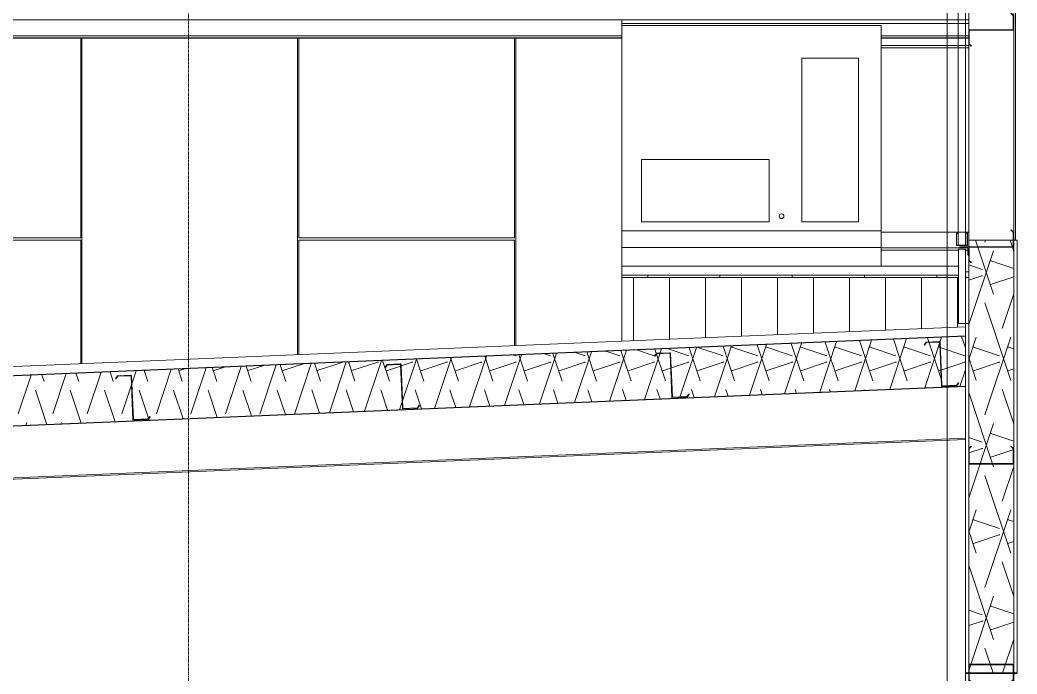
# Model space of a CAD drawing. Header units: inches. Extents: x -23565 to -43, y -324 to 853.
# Drawn here: x -8757 to -8535.3, y 98 to 243.5 of the extents above; entities that cross this region are included whole.
import ezdxf

# ---------------------------------------------------------------- set-up
doc = ezdxf.new("R2010")
doc.units = ezdxf.units.IN
doc.header["$MEASUREMENT"] = 0
doc.linetypes.add('Grid Line 1_2_', pattern=[0.875, 0.5, -0.125, 0.125, -0.125])
for name, color, linetype, lineweight in [('A-CLNG', 13, 'Continuous', 13), ('A-CLNG-PATT', 13, 'Continuous', 25), ('A-GLAZ-CWMG', 51, 'Continuous', 13), ('A-ROOF', 132, 'Continuous', 13), ('A-ROOF-PATT', 132, 'Continuous', 13), ('A-WALL', 113, 'Continuous', 13), ('A-WALL-PATT', 111, 'Continuous', 25), ('G-ANNO-SYMB', 111, 'Continuous', 9), ('I-WALL', 2, 'Continuous', 13), ('M-EQPM', 50, 'Continuous', 13), ('S-BEAM', 12, 'Continuous', 13), ('S-COLS', 52, 'Continuous', 13), ('S-GRID', 1, 'Continuous', 9)]:
    doc.layers.add(name, color=color, linetype=linetype, lineweight=lineweight)
pattern_1 = [(161.57, (-21605.188, 73.042), (-7.6802237, -0.0009796), [0, -54.643, 6.067, 0]), (18.43, (-21607.108, 73.042), (-7.6802237, 0.0009796), [0, -54.643, 6.067, 0]), (108.43, (-21605.188, 73.042), (3.8382953, -19.2013653), [18.211, -42.499]), (71.57, (-21607.108, 73.042), (3.8382953, 19.2013653), [18.211, -42.499])]
pattern_2 = [(45, (-21606.148, 72.082), (-19.007, 19.007), []), (45, (-21606.148, 100.882), (-19.007, 19.007), [])]

# ---------------------------------------------------------------- blocks, each defined once
blk = doc.blocks.new('Rectangular Mullion - Profile_Polycarbonate_Lower-1767983-Building Section - North_South looking West _ Fitness Center')
at = {"layer": 'A-GLAZ-CWMG', "color": 7}
for p, q in [((-22371.88, 196.09), (-22372.3, 196.09)), ((-22372.3, 196.09), (-22372.3, 193.34)), ((-22372.24, 193.4), (-22372.24, 196.03)), ((-22372.24, 196.03), (-22371.94, 196.03)), ((-22371.94, 196.03), (-22371.94, 195.84)), ((-22371.94, 195.84), (-22371.88, 195.84)), ((-22371.88, 195.84), (-22371.88, 196.09)), ((-22369.8, 196.09), (-22370.3, 196.09)), ((-22370.3, 196.09), (-22370.3, 195.84)), ((-22370.3, 195.84), (-22370.24, 195.84)), ((-22370.24, 195.84), (-22370.24, 196.03)), ((-22370.24, 196.03), (-22369.87, 196.03)), ((-22369.87, 196.03), (-22369.87, 193.4)), ((-22369.8, 193.34), (-22369.8, 196.09)), ((-22372.3, 193.34), (-22369.8, 193.34)), ((-22369.87, 193.4), (-22372.24, 193.4))]:
    blk.add_line(p, q, dxfattribs=at)
blk = doc.blocks.new('Girt_C - 8_D-1785278-Building Section - North_South looking West _ Fitness Center')
at = {"layer": 'S-BEAM', "color": 8, "lineweight": 9}
for p, q in [((-22389.05, 237.8), (-22371.88, 237.8)), ((-22371.88, 237.31), (-22389.05, 237.31)), ((-22370.3, 237.8), (-22369.55, 237.8)), ((-22369.55, 237.31), (-22370.3, 237.31))]:
    blk.add_line(p, q, dxfattribs=at)
at = {"layer": 'S-BEAM', "color": 10, "lineweight": 9}
for p, q in [((-22371.88, 237.8), (-22370.3, 237.8)), ((-22370.3, 237.31), (-22371.88, 237.31))]:
    blk.add_line(p, q, dxfattribs=at)
blk = doc.blocks.new('Girt_C - 10_D-1260059-Building Section - North_South looking West _ Fitness Center')
at = {"layer": 'S-BEAM', "lineweight": 9}
h = blk.add_hatch(dxfattribs=at)
h.set_pattern_fill('FP_54', color=8, style=0, pattern_type=2)
h.set_pattern_definition(pattern_2)
h.paths.add_polyline_path([(-22360.13, 96.2), (-22359.55, 96.68), (-22359.55, 99.99), (-22359.66, 100), (-22359.66, 96.73), (-22360.2, 96.28)], flags=0)
h.paths.add_polyline_path([(-22368.98, 96.2), (-22368.91, 96.28), (-22369.44, 96.73), (-22369.44, 100), (-22369.55, 99.99), (-22369.55, 96.68)], flags=0)
h.paths.add_polyline_path([(-22359.74, 100.07), (-22359.74, 100.18), (-22369.37, 100.18), (-22369.37, 100.07), (-22365.77, 100.07)], flags=0)
at = {"layer": 'S-BEAM', "color": 7}
for p, q in [((-22369.55, 99.99), (-22369.55, 96.68)), ((-22369.44, 96.73), (-22369.44, 100)), ((-22359.74, 100.18), (-22369.37, 100.18)), ((-22369.37, 100.07), (-22359.74, 100.07)), ((-22359.66, 100), (-22359.66, 96.73)), ((-22359.55, 96.68), (-22359.55, 99.99)), ((-22369.55, 96.68), (-22368.98, 96.2)), ((-22368.91, 96.28), (-22369.44, 96.73)), ((-22368.98, 96.2), (-22368.91, 96.28)), ((-22359.66, 96.73), (-22360.2, 96.28)), ((-22360.2, 96.28), (-22360.13, 96.2)), ((-22360.13, 96.2), (-22359.55, 96.68))]:
    blk.add_line(p, q, dxfattribs=at)
for centre, radius, start, end in [((-22369.37, 99.99), 0.188, 90, 180), ((-22369.37, 99.99), 0.0782, 90, 177.8773), ((-22359.74, 99.99), 0.188, 0, 90), ((-22359.74, 99.99), 0.0782, 3.0424, 90)]:
    blk.add_arc(centre, radius, start, end, dxfattribs=at)
blk = doc.blocks.new('Carrier_48TC_Standard_Efficiency_Gas_Heat_Electric_Cooling_Packaged_Rooftop_Unit_3_to_15_nominal_tons - 10 ton 48TC__12-1646492-Building Section - North_South looking West _ Fitness Center')
at = {"layer": 'M-EQPM', "color": 8, "lineweight": 9}
for p, q in [((-22446.68, 242.23), (-22389.05, 242.23)), ((-22389.05, 242.23), (-22389.05, 192.85)), ((-22394.05, 234.98), (-22406.68, 234.98)), ((-22406.68, 234.98), (-22406.68, 198.6)), ((-22394.05, 198.6), (-22394.05, 234.98)), ((-22413.93, 212.48), (-22442.3, 212.48)), ((-22442.3, 212.48), (-22442.3, 198.6)), ((-22413.93, 198.6), (-22413.93, 212.48)), ((-22442.3, 198.6), (-22413.93, 198.6)), ((-22406.68, 198.6), (-22394.05, 198.6)), ((-22446.68, 196.6), (-22389.05, 196.6)), ((-22389.05, 196.6), (-22389.05, 188.72)), ((-22389.05, 192.85), (-22446.68, 192.85))]:
    blk.add_line(p, q, dxfattribs=at)
for start, end in [(0, 180), (180, 0)]:
    blk.add_arc((-22411.18, 199.85), 0.523, start, end, dxfattribs=at)
blk = doc.blocks.new('L-Angle - L2X2X3_16-1732175-Building Section - North_South looking West _ Fitness Center')
at = {"layer": 'S-BEAM', "color": 7}
for p, q in [((-22369.55, 193.05), (-22371.55, 193.05)), ((-22369.55, 191.05), (-22369.55, 193.05)), ((-22371.37, 192.87), (-22369.93, 192.87)), ((-22369.74, 192.68), (-22369.74, 191.24))]:
    blk.add_line(p, q, dxfattribs=at)
for centre, start, end in [((-22371.37, 193.05), 180, 270), ((-22369.93, 192.68), 0, 90), ((-22369.55, 191.24), 180, 270)]:
    blk.add_arc(centre, 0.188, start, end, dxfattribs=at)
blk = doc.blocks.new('Girt_C - 8_D-1785280-Building Section - North_South looking West _ Fitness Center')
at = {"layer": 'S-BEAM', "color": 8, "lineweight": 9}
for p, q in [((-22371.88, 196.3), (-22389.05, 196.3)), ((-22369.55, 196.3), (-22370.3, 196.3)), ((-22389.05, 192.8), (-22369.79, 192.8)), ((-22371.8, 192.31), (-22389.05, 192.31)), ((-22369.74, 192.31), (-22370.3, 192.31))]:
    blk.add_line(p, q, dxfattribs=at)
at = {"layer": 'S-BEAM', "color": 10, "lineweight": 9}
blk.add_line((-22370.3, 196.3), (-22371.88, 196.3), dxfattribs=at)
blk = doc.blocks.new('Girt_Z - 10_D-1732176-Building Section - North_South looking West _ Fitness Center')
at = {"layer": 'S-BEAM', "lineweight": 9}
h = blk.add_hatch(dxfattribs=at)
h.set_pattern_fill('FP_54', color=8, style=0, pattern_type=2)
h.set_pattern_definition(pattern_2)
h.paths.add_polyline_path([(-22368.98, 189.44), (-22368.91, 189.52), (-22369.44, 189.97), (-22369.44, 192.86), (-22369.55, 192.86), (-22369.55, 189.92)], flags=0)
h.paths.add_polyline_path([(-22359.55, 192.94), (-22359.55, 196.31), (-22360.13, 196.79), (-22360.2, 196.71), (-22359.66, 196.26), (-22359.66, 193.12)], flags=0)
h.paths.add_polyline_path([(-22360.93, 192.94), (-22359.55, 192.94), (-22359.74, 193.05), (-22369.37, 193.05), (-22369.37, 192.94), (-22365.77, 192.94)], flags=0)
at = {"layer": 'S-BEAM', "color": 7}
for p, q in [((-22360.13, 196.79), (-22360.2, 196.71)), ((-22360.2, 196.71), (-22359.66, 196.26)), ((-22359.55, 196.31), (-22360.13, 196.79)), ((-22359.66, 196.26), (-22359.66, 193.12)), ((-22359.55, 192.94), (-22359.55, 196.31)), ((-22359.74, 193.05), (-22369.37, 193.05)), ((-22369.55, 192.86), (-22369.55, 189.92)), ((-22369.44, 189.97), (-22369.44, 192.86)), ((-22369.37, 192.94), (-22359.55, 192.94)), ((-22369.55, 189.92), (-22368.98, 189.44)), ((-22368.91, 189.52), (-22369.44, 189.97)), ((-22368.98, 189.44), (-22368.91, 189.52))]:
    blk.add_line(p, q, dxfattribs=at)
for centre, radius, start, end in [((-22369.37, 192.86), 0.188, 90, 180), ((-22359.74, 193.13), 0.0782, 270, 356.9576), ((-22369.37, 192.86), 0.0782, 90, 177.8773)]:
    blk.add_arc(centre, radius, start, end, dxfattribs=at)
blk = doc.blocks.new('Girt_Z - 10_D-V120-Building Section - North_South looking West _ Fitness Center')
at = {"layer": 'S-BEAM', "color": 7}
for p, q in [((-22360.13, 245.04), (-22360.2, 244.96)), ((-22360.2, 244.96), (-22359.66, 244.51)), ((-22359.55, 244.56), (-22360.13, 245.04)), ((-22359.66, 244.51), (-22359.66, 241.37)), ((-22359.55, 241.19), (-22359.55, 244.56)), ((-22369.55, 241.11), (-22369.55, 238.17)), ((-22369.44, 238.22), (-22369.44, 241.11)), ((-22359.74, 241.3), (-22369.37, 241.3)), ((-22369.37, 241.19), (-22359.55, 241.19)), ((-22369.55, 238.17), (-22368.98, 237.69)), ((-22368.91, 237.77), (-22369.44, 238.22)), ((-22368.98, 237.69), (-22368.91, 237.77))]:
    blk.add_line(p, q, dxfattribs=at)
for centre, radius, start, end in [((-22369.37, 241.11), 0.188, 90, 180), ((-22369.37, 241.11), 0.0782, 90, 177.8773), ((-22359.74, 241.38), 0.0782, 270, 356.9576)]:
    blk.add_arc(centre, radius, start, end, dxfattribs=at)
blk = doc.blocks.new('Girt_C - 10_D-1401468-Building Section - North_South looking West _ Fitness Center')
at = {"layer": 'S-BEAM', "lineweight": 9}
h = blk.add_hatch(dxfattribs=at)
h.set_pattern_fill('FP_54', color=8, style=0, pattern_type=2)
h.set_pattern_definition(pattern_2)
h.paths.add_polyline_path([(-22359.74, 144.69), (-22359.74, 144.8), (-22369.37, 144.8), (-22369.37, 144.69), (-22365.77, 144.69)], flags=0)
h.paths.add_polyline_path([(-22369.44, 144.87), (-22369.44, 148.14), (-22368.91, 148.59), (-22368.98, 148.67), (-22369.55, 148.19), (-22369.55, 144.88)], flags=0)
h.paths.add_polyline_path([(-22359.66, 144.87), (-22359.55, 144.88), (-22359.55, 148.19), (-22360.13, 148.67), (-22360.2, 148.59), (-22359.66, 148.14), (-22359.66, 147.24)], flags=0)
at = {"layer": 'S-BEAM', "color": 7}
for p, q in [((-22368.98, 148.67), (-22369.55, 148.19)), ((-22368.91, 148.59), (-22368.98, 148.67)), ((-22360.13, 148.67), (-22360.2, 148.59)), ((-22359.55, 148.19), (-22360.13, 148.67)), ((-22369.55, 148.19), (-22369.55, 144.88)), ((-22369.44, 148.14), (-22368.91, 148.59)), ((-22369.44, 144.87), (-22369.44, 148.14)), ((-22360.2, 148.59), (-22359.66, 148.14)), ((-22359.66, 148.14), (-22359.66, 144.87)), ((-22359.55, 144.88), (-22359.55, 148.19)), ((-22359.74, 144.8), (-22369.37, 144.8)), ((-22369.37, 144.69), (-22359.74, 144.69))]:
    blk.add_line(p, q, dxfattribs=at)
for centre, radius, start, end in [((-22369.37, 144.88), 0.188, 180, 270), ((-22369.37, 144.88), 0.0782, 183.0424, 270), ((-22359.74, 144.88), 0.188, 270, 0), ((-22359.74, 144.88), 0.0782, 270, 357.8773)]:
    blk.add_arc(centre, radius, start, end, dxfattribs=at)
blk = doc.blocks.new('W-Wide Flange - W12X16-1341241-Building Section - North_South looking West _ Fitness Center')
at = {"layer": 'S-BEAM', "color": 8, "lineweight": 9}
for p, q in [((-22782.09, 144.78), (-22370.3, 161.94)), ((-22780.3, 133.38), (-22370.3, 150.46))]:
    blk.add_line(p, q, dxfattribs=at)
blk = doc.blocks.new('Girt_Z - 10_D-1732032-Building Section - North_South looking West _ Fitness Center')
at = {"layer": 'S-BEAM', "color": 7}
for p, q in [((-22615.89, 161.98), (-22618.83, 161.86)), ((-22618.83, 161.86), (-22619.29, 161.27)), ((-22619.29, 161.27), (-22619.2, 161.2)), ((-22619.2, 161.2), (-22618.77, 161.75)), ((-22618.77, 161.75), (-22615.89, 161.87)), ((-22615.81, 161.8), (-22615.4, 151.99)), ((-22615.3, 152.19), (-22615.7, 161.8)), ((-22615.4, 151.99), (-22612.03, 152.13)), ((-22612.08, 152.24), (-22615.22, 152.11)), ((-22611.65, 152.8), (-22612.08, 152.24)), ((-22612.03, 152.13), (-22611.57, 152.73)), ((-22611.57, 152.73), (-22611.65, 152.8))]:
    blk.add_line(p, q, dxfattribs=at)
for centre, radius, start, end in [((-22615.88, 161.8), 0.187, 2.3859, 92.3859), ((-22615.88, 161.8), 0.0782, 2.3859, 90.2632), ((-22615.22, 152.19), 0.0782, 182.3859, 269.3436)]:
    blk.add_arc(centre, radius, start, end, dxfattribs=at)
blk = doc.blocks.new('Girt_Z - 10_D-1350939-Building Section - North_South looking West _ Fitness Center')
at = {"layer": 'S-BEAM', "color": 7}
for p, q in [((-22379.04, 171.85), (-22379.49, 171.26)), ((-22379.49, 171.26), (-22379.41, 171.19)), ((-22379.41, 171.19), (-22378.98, 171.74)), ((-22376.1, 171.97), (-22379.04, 171.85)), ((-22378.98, 171.74), (-22376.09, 171.86)), ((-22376.01, 171.79), (-22375.61, 161.99)), ((-22375.5, 162.18), (-22375.91, 171.79)), ((-22375.61, 161.99), (-22372.23, 162.13)), ((-22372.29, 162.23), (-22375.43, 162.1)), ((-22371.86, 162.79), (-22372.29, 162.23)), ((-22372.23, 162.13), (-22371.78, 162.72)), ((-22371.78, 162.72), (-22371.86, 162.79))]:
    blk.add_line(p, q, dxfattribs=at)
for centre, radius, start, end in [((-22376.09, 171.79), 0.187, 2.3859, 92.3859), ((-22376.09, 171.79), 0.0782, 2.3859, 90.2632), ((-22375.43, 162.18), 0.0782, 182.3859, 269.3436)]:
    blk.add_arc(centre, radius, start, end, dxfattribs=at)

msp = doc.modelspace()

# ---------------------------------------------------------------- hatches: boundary and pattern name
at = {"layer": 'A-CLNG-PATT', "lineweight": 9}
h = msp.add_hatch(dxfattribs=at)
h.set_pattern_fill('FP_52', color=8, style=0, pattern_type=2)
h.set_pattern_definition(pattern_1)
h.paths.add_polyline_path([(-8971.77195, 144.31066), (-8546.77195, 162.01899), (-8546.77195, 173.15364), (-8971.77195, 155.44531), (-8971.77195, 152.28075)], flags=0)
at = {"layer": 'A-ROOF-PATT', "lineweight": 9}
h = msp.add_hatch(dxfattribs=at)
h.set_pattern_fill('FP_7', color=8, style=0, pattern_type=2)
h.set_pattern_definition([(90, (-174.388, -762.154), (-16.082, 1e-15), [])])
h.paths.add_polyline_path([(-7065.52195, 155.39928), (-7055.02195, 155.39928), (-7055.02195, 155.87239), (-7065.52195, 155.87239)], flags=0)
h.paths.add_polyline_path([(-8610.01698, 186.21614), (-8548.27195, 186.21614), (-8548.27195, 186.71614), (-8623.14695, 186.71614), (-8623.14695, 186.21614)], flags=0)
at = {"layer": 'A-WALL-PATT', "lineweight": 9}
h = msp.add_hatch(dxfattribs=at)
h.set_pattern_fill('FP_61', color=8, style=0, pattern_type=2)
h.set_pattern_definition([(0, (-22446.43, 146.62), (-193, 193), [48, -145]), (90, (-22446.43, 146.62), (-193, 1e-14), [96, -97]), (180, (-22398.43, 242.62), (-193, 193), [48, -145]), (90, (-22398.43, 146.62), (-193, 1e-14), [96, -97]), (180, (-22398.43, 243.12), (-193, 193), [48, -145]), (90, (-22398.43, 243.12), (-193, 1e-14), [96, -97]), (0, (-22446.43, 339.12), (-193, 193), [48, -145]), (90, (-22446.43, 243.12), (-193, 1e-14), [96, -97]), (0, (-22398.18, 194.38), (-193, 193), [48, -145]), (90, (-22398.18, 146.25), (-193, 1e-14), [48.125, -144.875]), (90, (-22350.18, 146.25), (-193, 1e-14), [48.125, -144.875]), (0, (-22398.18, 290.88), (-193, 193), [48, -145]), (90, (-22398.18, 194.88), (-193, 1e-14), [96, -97]), (180, (-22350.18, 194.88), (-193, 193), [48, -145]), (90, (-22350.18, 194.88), (-193, 1e-14), [96, -97]), (90, (-22398.18, 291.38), (-193, 1e-14), [48, -145]), (180, (-22350.18, 291.38), (-193, 193), [48, -145]), (90, (-22350.18, 291.38), (-193, 1e-14), [48, -145]), (0, (-22349.93, 146.62), (-193, 193), [48, -145]), (90, (-22349.93, 146.62), (-193, 1e-14), [96, -97]), (180, (-22301.93, 242.62), (-193, 193), [48, -145]), (90, (-22301.93, 146.62), (-193, 1e-14), [96, -97]), (180, (-22301.93, 243.12), (-193, 193), [48, -145]), (90, (-22301.93, 243.12), (-193, 1e-14), [96, -97]), (0, (-22349.93, 339.12), (-193, 193), [48, -145]), (90, (-22349.93, 243.12), (-193, 1e-14), [96, -97]), (0, (-22301.68, 194.38), (-193, 193), [48, -145]), (90, (-22301.68, 146.25), (-193, 1e-14), [48.125, -144.875]), (90, (-22253.68, 146.25), (-193, 1e-14), [48.125, -144.875]), (0, (-22301.68, 290.88), (-193, 193), [48, -145]), (90, (-22301.68, 194.88), (-193, 1e-14), [96, -97]), (180, (-22253.68, 194.88), (-193, 193), [48, -145]), (90, (-22253.68, 194.88), (-193, 1e-14), [96, -97]), (90, (-22301.68, 291.38), (-193, 1e-14), [48, -145]), (180, (-22253.68, 291.38), (-193, 193), [48, -145]), (90, (-22253.68, 291.38), (-193, 1e-14), [48, -145])])
h.paths.add_polyline_path([(-8623.14695, 190), (-8623.14695, 239.45581), (-8962.27195, 239.45581), (-8962.27195, 190), (-8629.38248, 190)], flags=0)
h = msp.add_hatch(dxfattribs=at)
h.set_pattern_fill('FP_52', color=8, style=0, pattern_type=2)
h.set_pattern_definition(pattern_1)
h.paths.add_polyline_path([(-8536.02195, 176), (-8536.02195, 194.5), (-8546.02195, 194.5), (-8546.02195, 176)], flags=0)
h = msp.add_hatch(dxfattribs=at)
h.set_pattern_fill('FP_63', color=8, style=0, pattern_type=2)
h.set_pattern_definition([(0, (-22446.43, 145.12), (-193, 193), [48, -145]), (90, (-22446.43, 145.12), (-193, 1e-14), [96, -97]), (180, (-22398.43, 241.12), (-193, 193), [48, -145]), (90, (-22398.43, 145.12), (-193, 1e-14), [96, -97]), (180, (-22398.43, 241.62), (-193, 193), [48, -145]), (90, (-22398.43, 241.62), (-193, 1e-14), [96, -97]), (0, (-22446.43, 337.62), (-193, 193), [48, -145]), (90, (-22446.43, 241.62), (-193, 1e-14), [96, -97]), (0, (-22398.18, 192.88), (-193, 193), [48, -145]), (90, (-22398.18, 144.75), (-193, 1e-14), [48.125, -144.875]), (90, (-22350.18, 144.75), (-193, 1e-14), [48.125, -144.875]), (0, (-22398.18, 289.38), (-193, 193), [48, -145]), (90, (-22398.18, 193.38), (-193, 1e-14), [96, -97]), (180, (-22350.18, 193.38), (-193, 193), [48, -145]), (90, (-22350.18, 193.38), (-193, 1e-14), [96, -97]), (90, (-22398.18, 289.88), (-193, 1e-14), [48, -145]), (180, (-22350.18, 289.88), (-193, 193), [48, -145]), (90, (-22350.18, 289.88), (-193, 1e-14), [48, -145]), (0, (-22349.93, 145.12), (-193, 193), [48, -145]), (90, (-22349.93, 145.12), (-193, 1e-14), [96, -97]), (180, (-22301.93, 241.12), (-193, 193), [48, -145]), (90, (-22301.93, 145.12), (-193, 1e-14), [96, -97]), (180, (-22301.93, 241.62), (-193, 193), [48, -145]), (90, (-22301.93, 241.62), (-193, 1e-14), [96, -97]), (0, (-22349.93, 337.62), (-193, 193), [48, -145]), (90, (-22349.93, 241.62), (-193, 1e-14), [96, -97]), (0, (-22301.68, 192.88), (-193, 193), [48, -145]), (90, (-22301.68, 144.75), (-193, 1e-14), [48.125, -144.875]), (90, (-22253.68, 144.75), (-193, 1e-14), [48.125, -144.875]), (0, (-22301.68, 289.38), (-193, 193), [48, -145]), (90, (-22301.68, 193.38), (-193, 1e-14), [96, -97]), (180, (-22253.68, 193.38), (-193, 193), [48, -145]), (90, (-22253.68, 193.38), (-193, 1e-14), [96, -97]), (90, (-22301.68, 289.88), (-193, 1e-14), [48, -145]), (180, (-22253.68, 289.88), (-193, 193), [48, -145]), (90, (-22253.68, 289.88), (-193, 1e-14), [48, -145])])
h.paths.add_polyline_path([(-8975.08445, 154.35426), (-8971.77195, 154.49178), (-8971.77195, 155.44531), (-8975.08445, 155.36979)], flags=0)
h.paths.add_polyline_path([(-8975.08445, 157.37152), (-8623.14695, 172.03559), (-8623.14695, 190), (-8975.08445, 190), (-8975.08445, 162.35675)], flags=0)
h = msp.add_hatch(dxfattribs=at)
h.set_pattern_fill('FP_57', color=8, style=0, pattern_type=2)
h.set_pattern_definition([(90, (-22348.553, 144.75), (-8, 5e-16), [])])
h.paths.add_polyline_path([(-8623.14695, 172.03559), (-8546.77195, 175.21788), (-8546.77195, 176), (-8548.27195, 176), (-8548.27195, 186.21614), (-8623.14695, 186.21614), (-8623.14695, 173.15364)], flags=0)
h.paths.add_polyline_path([(-8546.02195, 176), (-8546.02195, 186.21614), (-8546.77195, 186.21614), (-8546.77195, 176), (-8546.41785, 176)], flags=0)
h = msp.add_hatch(dxfattribs=at)
h.set_pattern_fill('FP_52', color=8, style=0, pattern_type=2)
h.set_pattern_definition(pattern_1)
h.paths.add_polyline_path([(-8542.23773, 98.25), (-8536.02195, 98.25), (-8536.02195, 176), (-8546.02195, 176), (-8546.02195, 98.25)], flags=0)
h = msp.add_hatch(dxfattribs=at)
h.set_pattern_fill('FP_53', color=8, style=0, pattern_type=2)
h.set_pattern_definition([(90, (-21009.56, -1108), (-193, -193), [48, -145]), (180, (-21009.56, -1108), (-2e-14, -193), [96, -97]), (270, (-21105.56, -1060), (-193, -193), [48, -145]), (180, (-21009.56, -1060), (-2e-14, -193), [96, -97]), (270, (-21106.06, -1060), (-193, -193), [48, -145]), (180, (-21106.06, -1060), (-2e-14, -193), [96, -97]), (90, (-21202.06, -1108), (-193, -193), [48, -145]), (180, (-21106.06, -1108), (-2e-14, -193), [96, -97]), (90, (-21057.31, -1059.75), (-193, -193), [48, -145]), (180, (-21009.19, -1059.75), (-2e-14, -193), [48.125, -144.875]), (180, (-21009.19, -1011.75), (-2e-14, -193), [48.125, -144.875]), (90, (-21153.81, -1059.75), (-193, -193), [48, -145]), (180, (-21057.81, -1059.75), (-2e-14, -193), [96, -97]), (270, (-21057.81, -1011.75), (-193, -193), [48, -145]), (180, (-21057.81, -1011.75), (-2e-14, -193), [96, -97]), (180, (-21154.31, -1059.75), (-2e-14, -193), [48, -145]), (270, (-21154.31, -1011.75), (-193, -193), [48, -145]), (180, (-21154.31, -1011.75), (-2e-14, -193), [48, -145]), (90, (-21009.56, -1011.5), (-193, -193), [48, -145]), (180, (-21009.56, -1011.5), (-2e-14, -193), [96, -97]), (270, (-21105.56, -963.5), (-193, -193), [48, -145]), (180, (-21009.56, -963.5), (-2e-14, -193), [96, -97]), (270, (-21106.06, -963.5), (-193, -193), [48, -145]), (180, (-21106.06, -963.5), (-2e-14, -193), [96, -97]), (90, (-21202.06, -1011.5), (-193, -193), [48, -145]), (180, (-21106.06, -1011.5), (-2e-14, -193), [96, -97]), (90, (-21057.31, -963.25), (-193, -193), [48, -145]), (180, (-21009.19, -963.25), (-2e-14, -193), [48.125, -144.875]), (180, (-21009.19, -915.25), (-2e-14, -193), [48.125, -144.875]), (90, (-21153.81, -963.25), (-193, -193), [48, -145]), (180, (-21057.81, -963.25), (-2e-14, -193), [96, -97]), (270, (-21057.81, -915.25), (-193, -193), [48, -145]), (180, (-21057.81, -915.25), (-2e-14, -193), [96, -97]), (180, (-21154.31, -963.25), (-2e-14, -193), [48, -145]), (270, (-21154.31, -915.25), (-193, -193), [48, -145]), (180, (-21154.31, -915.25), (-2e-14, -193), [48, -145])])
h.paths.add_polyline_path([(-8543.27195, 0), (-8543.27195, 97.75), (-8538.77195, 97.75), (-8538.77195, 0), (-8535.27195, 0), (-8535.27195, 98.25), (-8536.02195, 98.25), (-8536.02195, 96.67969), (-8536.59757, 96.19668), (-8536.66787, 96.28047), (-8536.13132, 96.73069), (-8536.13132, 98.25), (-8545.91257, 98.25), (-8545.91257, 96.73069), (-8545.37711, 96.28138), (-8545.44741, 96.1976), (-8546.02195, 96.73069), (-8546.02195, 98.25), (-8546.77195, 98.25), (-8546.77195, 0)], flags=0)

# ---------------------------------------------------------------- linework, layer by layer
at = {"layer": 'A-CLNG', "color": 7}
for p, q in [((-8546.77195, 173.15364), (-8971.77195, 155.44531)), ((-8546.77195, 162.01899), (-8546.77195, 173.15364)), ((-8971.77195, 144.31066), (-8546.77195, 162.01899))]:
    msp.add_line(p, q, dxfattribs=at)
at = {"layer": 'A-ROOF', "color": 8, "lineweight": 9}
for p, q in [((-8623.14695, 188.71788), (-8548.27195, 188.71788)), ((-8548.27195, 186.71614), (-8623.14695, 186.71614)), ((-8546.02195, 187.43919), (-8546.77195, 187.43919))]:
    msp.add_line(p, q, dxfattribs=at)
at = {"layer": 'A-ROOF', "color": 7}
for p, q in [((-8546.77195, 175.21788), (-9038.08445, 154.74652)), ((-8546.77195, 173.21614), (-8546.77195, 175.21788)), ((-9038.08445, 152.74479), (-8546.77195, 173.21614))]:
    msp.add_line(p, q, dxfattribs=at)
at = {"layer": 'A-WALL', "color": 7}
for p, q in [((-8548.34675, 336.77876), (-8548.34675, 193.40403)), ((-8546.77195, 193.40403), (-8546.77195, 336.77876)), ((-8548.34675, 193.40403), (-8546.77195, 193.40403)), ((-8546.02195, 194.5), (-8546.02195, 98.25)), ((-8535.27195, 194.5), (-8546.02195, 194.5)), ((-8536.02195, 194.5), (-8536.02195, 98.25)), ((-8535.27195, 176), (-8535.27195, 194.5)), ((-8546.77195, 192.49369), (-8548.27195, 192.49369)), ((-8548.27195, 192.49369), (-8548.27195, 176)), ((-8546.77195, 176), (-8546.77195, 192.49369)), ((-8548.27195, 176), (-8546.02195, 176))]:
    msp.add_line(p, q, dxfattribs=at)
at = {"layer": 'A-WALL', "color": 8, "lineweight": 9}
for p, q in [((-8546.02195, 286.42188), (-8546.02195, 241.10938)), ((-8976.08445, 243.5), (-8546.02195, 243.5)), ((-8623.14695, 172.03559), (-8623.14695, 243.5)), ((-8623.14695, 242.68768), (-8546.02195, 242.68768)), ((-8623.14695, 240), (-8976.08445, 240)), ((-8565.52195, 240), (-8546.02195, 240)), ((-8976.58445, 239.5), (-8623.14695, 239.5)), ((-8976.54025, 239.45581), (-8623.14695, 239.45581)), ((-8565.52195, 239.5), (-8546.02195, 239.5)), ((-8565.52195, 239.45581), (-8546.02195, 239.45581)), ((-8546.02195, 238.17188), (-8546.02195, 194.5)), ((-8548.27195, 186.21614), (-8623.14695, 186.21614)), ((-8546.02195, 186.21614), (-8546.77195, 186.21614))]:
    msp.add_line(p, q, dxfattribs=at)
at = {"layer": 'G-ANNO-SYMB'}
msp.add_line((-8550.8261, 545.15708), (-8550.8261, -79.66081), dxfattribs=at)
at = {"layer": 'I-WALL', "color": 7}
for p, q in [((-8546.77195, 176), (-8546.77195, 98.25)), ((-8535.27195, 98.25), (-8535.27195, 176)), ((-8546.77195, 98.25), (-8535.27195, 98.25))]:
    msp.add_line(p, q, dxfattribs=at)
at = {"layer": 'I-WALL', "color": 8, "lineweight": 9}
for p, q in [((-8546.77195, 150.19619), (-8963.02195, 132.85244)), ((-8546.77195, 0), (-8546.77195, 98.25))]:
    msp.add_line(p, q, dxfattribs=at)
at = {"layer": 'S-COLS', "color": 8, "lineweight": 9}
for p, q in [((-8535.58835, 335.69872), (-8535.58835, 194.5)), ((-8536.02195, 241.1875), (-8536.02195, 196.3125))]:
    msp.add_line(p, q, dxfattribs=at)
at = {"layer": 'S-GRID', "linetype": 'Grid Line 1_2_'}
for p, q in [((-8719.52195, -293.03588), (-8719.52195, 738.65708)), ((-8719.52195, -293.03588), (-8719.52195, 738.65708)), ((-8546.02195, -293.03588), (-8546.02195, 738.65708)), ((-8536.02195, -293.03588), (-8536.02195, 738.65708)), ((-8536.02195, -293.03588), (-8536.02195, 738.65708))]:
    msp.add_line(p, q, dxfattribs=at)

# ---------------------------------------------------------------- block references
at = {"layer": 'A-GLAZ-CWMG', "color": 8, "lineweight": 9}
msp.add_blockref('Rectangular Mullion - Profile_Polycarbonate_Lower-1767983-Building Section - North_South looking West _ Fitness Center', (13823.53087, 0), dxfattribs=at)
at = {"layer": 'M-EQPM', "color": 8, "lineweight": 9}
msp.add_blockref('Carrier_48TC_Standard_Efficiency_Gas_Heat_Electric_Cooling_Packaged_Rooftop_Unit_3_to_15_nominal_tons - 10 ton 48TC__12-1646492-Building Section - North_South looking West _ Fitness Center', (13823.53087, 0), dxfattribs=at)
at = {"layer": 'S-BEAM', "color": 8, "lineweight": 9}
for name, p in [('Girt_Z - 10_D-V120-Building Section - North_South looking West _ Fitness Center', (13823.53087, 0)), ('Girt_C - 8_D-1785278-Building Section - North_South looking West _ Fitness Center', (13823.53087, 0)), ('Girt_C - 8_D-1785280-Building Section - North_South looking West _ Fitness Center', (13823.53087, 0)), ('Girt_Z - 10_D-1732176-Building Section - North_South looking West _ Fitness Center', (13823.53087, 0)), ('L-Angle - L2X2X3_16-1732175-Building Section - North_South looking West _ Fitness Center', (13823.53087, 0)), ('Girt_Z - 10_D-1350939-Building Section - North_South looking West _ Fitness Center', (13823.53087, 0)), ('Girt_Z - 10_D-1732032-Building Section - North_South looking West _ Fitness Center', (14003.37482, 7.4935)), ('Girt_Z - 10_D-1732032-Building Section - North_South looking West _ Fitness Center', (13943.42683, 4.99567)), ('Girt_Z - 10_D-1732032-Building Section - North_South looking West _ Fitness Center', (13883.47885, 2.49783)), ('W-Wide Flange - W12X16-1341241-Building Section - North_South looking West _ Fitness Center', (13823.53087, 0)), ('Girt_C - 10_D-1401468-Building Section - North_South looking West _ Fitness Center', (13823.53087, 0)), ('Girt_C - 10_D-1260059-Building Section - North_South looking West _ Fitness Center', (13823.53087, 0))]:
    msp.add_blockref(name, p, dxfattribs=at)

doc.saveas('drawing.dxf')
